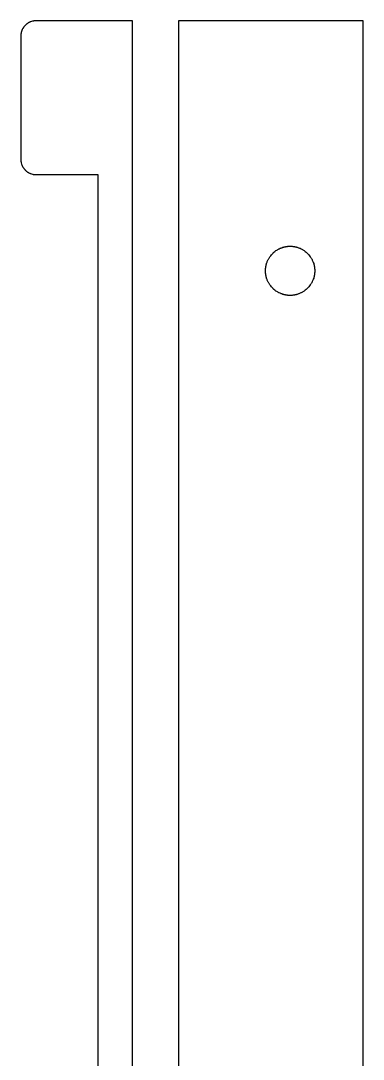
# Model space of a CAD drawing. Header units: metres. Extents: x -5 to 106, y 0 to 135.
# Drawn here: x -5 to 17.2, y 67.5 to 135 of the extents above; entities that cross this region are included whole.
import ezdxf

# ---------------------------------------------------------------- set-up
doc = ezdxf.new("R2010")
doc.units = ezdxf.units.M

msp = doc.modelspace()

# ---------------------------------------------------------------- linework, layer by layer
for p, q in [((-4.24219, 134.971), (-4.30859, 134.951)), ((-4.22461, 134.975), (-4.24219, 134.971)), ((-4.20801, 134.979), (-4.22461, 134.975)), ((-4.19043, 134.981), (-4.20801, 134.979)), ((-4.17383, 134.984), (-4.19043, 134.981)), ((-4.15625, 134.987), (-4.17383, 134.984)), ((-4.13965, 134.99), (-4.15625, 134.987)), ((-4.06934, 134.998), (-4.13965, 134.99)), ((-4.05273, 134.999), (-4.06934, 134.998)), ((-4.03516, 134.999), (-4.05273, 134.999)), ((-4.01758, 135), (-4.03516, 134.999)), ((2.25, 135), (-4.01758, 135)), ((2.25, 43.25), (2.25, 135)), ((17.25, 135), (5.25, 135)), ((5.25, 135), (5.25, 43.25)), ((17.2354, 43.168), (17.25, 135)), ((-4.95117, 134.309), (-4.9707, 134.242)), ((-4.93359, 134.358), (-4.95117, 134.309)), ((-4.92676, 134.375), (-4.93359, 134.358)), ((-4.9209, 134.391), (-4.92676, 134.375)), ((-4.91309, 134.406), (-4.9209, 134.391)), ((-4.90625, 134.423), (-4.91309, 134.406)), ((-4.88281, 134.47), (-4.90625, 134.423)), ((-4.875, 134.484), (-4.88281, 134.47)), ((-4.86621, 134.5), (-4.875, 134.484)), ((-4.85742, 134.515), (-4.86621, 134.5)), ((-4.84766, 134.53), (-4.85742, 134.515)), ((-4.83887, 134.545), (-4.84766, 134.53)), ((-4.8291, 134.56), (-4.83887, 134.545)), ((-4.81934, 134.573), (-4.8291, 134.56)), ((-4.80859, 134.588), (-4.81934, 134.573)), ((-4.79883, 134.602), (-4.80859, 134.588)), ((-4.77734, 134.629), (-4.79883, 134.602)), ((-4.76562, 134.643), (-4.77734, 134.629)), ((-4.75488, 134.656), (-4.76562, 134.643)), ((-4.71973, 134.694), (-4.75488, 134.656)), ((-4.69434, 134.72), (-4.71973, 134.694)), ((-4.65625, 134.755), (-4.69434, 134.72)), ((-4.64258, 134.766), (-4.65625, 134.755)), ((-4.62891, 134.777), (-4.64258, 134.766)), ((-4.60156, 134.799), (-4.62891, 134.777)), ((-4.58789, 134.809), (-4.60156, 134.799)), ((-4.57324, 134.819), (-4.58789, 134.809)), ((-4.55957, 134.829), (-4.57324, 134.819)), ((-4.54492, 134.839), (-4.55957, 134.829)), ((-4.53027, 134.848), (-4.54492, 134.839)), ((-4.51465, 134.857), (-4.53027, 134.848)), ((-4.5, 134.866), (-4.51465, 134.857)), ((-4.48438, 134.875), (-4.5, 134.866)), ((-4.46973, 134.883), (-4.48438, 134.875)), ((-4.42285, 134.906), (-4.46973, 134.883)), ((-4.40625, 134.913), (-4.42285, 134.906)), ((-4.39062, 134.921), (-4.40625, 134.913)), ((-4.375, 134.927), (-4.39062, 134.921)), ((-4.3584, 134.934), (-4.375, 134.927)), ((-4.30859, 134.951), (-4.3584, 134.934)), ((-4.99902, 134.035), (-5, 134.018)), ((-5, 134.018), (-5, 125.982)), ((-4.99805, 134.069), (-4.99902, 134.053)), ((-4.99902, 134.053), (-4.99902, 134.035)), ((-4.99023, 134.14), (-4.99805, 134.069)), ((-4.9873, 134.156), (-4.99023, 134.14)), ((-4.98438, 134.174), (-4.9873, 134.156)), ((-4.98145, 134.19), (-4.98438, 134.174)), ((-4.97852, 134.208), (-4.98145, 134.19)), ((-4.97461, 134.225), (-4.97852, 134.208)), ((-4.9707, 134.242), (-4.97461, 134.225)), ((-5, 125.982), (-4.99902, 125.965)), ((-4.99902, 125.965), (-4.99902, 125.947)), ((-4.99902, 125.947), (-4.99805, 125.931)), ((-4.99805, 125.931), (-4.99023, 125.86)), ((-4.99023, 125.86), (-4.9873, 125.844)), ((-4.9873, 125.844), (-4.98438, 125.826)), ((-4.98438, 125.826), (-4.98145, 125.81)), ((-4.98145, 125.81), (-4.97852, 125.792)), ((-4.97852, 125.792), (-4.97461, 125.775)), ((-4.97461, 125.775), (-4.9707, 125.758)), ((-4.9707, 125.758), (-4.95117, 125.691)), ((-4.95117, 125.691), (-4.93359, 125.642)), ((-4.93359, 125.642), (-4.92676, 125.625)), ((-4.92676, 125.625), (-4.9209, 125.609)), ((-4.9209, 125.609), (-4.91309, 125.594)), ((-4.91309, 125.594), (-4.90625, 125.577)), ((-4.90625, 125.577), (-4.88281, 125.53)), ((-4.88281, 125.53), (-4.875, 125.516)), ((-4.875, 125.516), (-4.86621, 125.5)), ((-4.86621, 125.5), (-4.85742, 125.485)), ((-4.85742, 125.485), (-4.84766, 125.47)), ((-4.84766, 125.47), (-4.83887, 125.455)), ((-4.83887, 125.455), (-4.8291, 125.44)), ((-4.8291, 125.44), (-4.81934, 125.427)), ((-4.81934, 125.427), (-4.80859, 125.412)), ((-4.80859, 125.412), (-4.79883, 125.398)), ((-4.79883, 125.398), (-4.77734, 125.371)), ((-4.77734, 125.371), (-4.76562, 125.357)), ((-4.76562, 125.357), (-4.75488, 125.344)), ((-4.75488, 125.344), (-4.71973, 125.306)), ((-4.71973, 125.306), (-4.69434, 125.28)), ((-4.69434, 125.28), (-4.65625, 125.245)), ((-4.65625, 125.245), (-4.64258, 125.234)), ((-4.64258, 125.234), (-4.62891, 125.223)), ((-4.62891, 125.223), (-4.60156, 125.201)), ((-4.60156, 125.201), (-4.58789, 125.191)), ((-4.58789, 125.191), (-4.57324, 125.181)), ((-4.57324, 125.181), (-4.55957, 125.171)), ((-4.55957, 125.171), (-4.54492, 125.161)), ((-4.54492, 125.161), (-4.53027, 125.152)), ((-4.53027, 125.152), (-4.51465, 125.143)), ((-4.51465, 125.143), (-4.5, 125.134)), ((-4.5, 125.134), (-4.48438, 125.125)), ((-4.48438, 125.125), (-4.46973, 125.117)), ((-4.46973, 125.117), (-4.42285, 125.094)), ((-4.42285, 125.094), (-4.40625, 125.087)), ((-4.40625, 125.087), (-4.39062, 125.079)), ((-4.39062, 125.079), (-4.375, 125.073)), ((-4.375, 125.073), (-4.3584, 125.066)), ((-4.3584, 125.066), (-4.30859, 125.049)), ((-4.30859, 125.049), (-4.24219, 125.029)), ((-4.24219, 125.029), (-4.22461, 125.025)), ((-4.22461, 125.025), (-4.20801, 125.021)), ((-4.20801, 125.021), (-4.19043, 125.019)), ((-4.19043, 125.019), (-4.17383, 125.016)), ((-4.17383, 125.016), (-4.15625, 125.013)), ((-4.15625, 125.013), (-4.13965, 125.01)), ((-4.13965, 125.01), (-4.06934, 125.002)), ((-4.06934, 125.002), (-4.05273, 125.001)), ((-4.05273, 125.001), (-4.03516, 125.001)), ((-4.03516, 125.001), (-4.01758, 125)), ((-4.01758, 125), (0, 125)), ((0, 125), (0, 65)), ((11.6758, 120.121), (11.7002, 120.136)), ((11.7002, 120.136), (11.749, 120.163)), ((11.749, 120.163), (11.7734, 120.176)), ((11.7734, 120.176), (11.7988, 120.188)), ((11.7988, 120.188), (11.8496, 120.212)), ((11.8496, 120.212), (11.9004, 120.233)), ((11.9004, 120.233), (11.9268, 120.244)), ((11.9268, 120.244), (11.9531, 120.254)), ((11.9531, 120.254), (12.0322, 120.28)), ((12.0322, 120.28), (12.0586, 120.288)), ((12.0586, 120.288), (12.0859, 120.296)), ((12.0859, 120.296), (12.1133, 120.303)), ((12.1133, 120.303), (12.1396, 120.309)), ((12.1396, 120.309), (12.167, 120.315)), ((12.167, 120.315), (12.1943, 120.32)), ((12.1943, 120.32), (12.2217, 120.326)), ((12.2217, 120.326), (12.25, 120.33)), ((12.25, 120.33), (12.3047, 120.338)), ((12.3047, 120.338), (12.333, 120.341)), ((12.333, 120.341), (12.3604, 120.344)), ((12.3604, 120.344), (12.3887, 120.346)), ((12.3887, 120.346), (12.416, 120.348)), ((12.416, 120.348), (12.4717, 120.35)), ((12.4717, 120.35), (12.5283, 120.35)), ((12.5283, 120.35), (12.584, 120.348)), ((12.584, 120.348), (12.6113, 120.346)), ((12.6113, 120.346), (12.6396, 120.344)), ((12.6396, 120.344), (12.667, 120.341)), ((12.667, 120.341), (12.6953, 120.338)), ((12.6953, 120.338), (12.75, 120.33)), ((12.75, 120.33), (12.7783, 120.326)), ((12.7783, 120.326), (12.8057, 120.32)), ((12.8057, 120.32), (12.833, 120.315)), ((12.833, 120.315), (12.8604, 120.309)), ((12.8604, 120.309), (12.8867, 120.303)), ((12.8867, 120.303), (12.9141, 120.296)), ((12.9141, 120.296), (12.9414, 120.288)), ((12.9414, 120.288), (12.9678, 120.28)), ((12.9678, 120.28), (13.0469, 120.254)), ((13.0469, 120.254), (13.0732, 120.244)), ((13.0732, 120.244), (13.0996, 120.233)), ((13.0996, 120.233), (13.1504, 120.212)), ((13.1504, 120.212), (13.2012, 120.188)), ((13.2012, 120.188), (13.2266, 120.176)), ((13.2266, 120.176), (13.251, 120.163)), ((13.251, 120.163), (13.2998, 120.136)), ((13.2998, 120.136), (13.3242, 120.121)), ((11.0381, 119.4), (11.0615, 119.451)), ((11.0615, 119.451), (11.0742, 119.477)), ((11.0742, 119.477), (11.0869, 119.501)), ((11.0869, 119.501), (11.1143, 119.55)), ((11.1143, 119.55), (11.1289, 119.574)), ((11.1289, 119.574), (11.1582, 119.621)), ((11.1582, 119.621), (11.1895, 119.668)), ((11.1895, 119.668), (11.2393, 119.735)), ((11.2393, 119.735), (11.292, 119.8)), ((11.292, 119.8), (11.3105, 119.82)), ((11.3105, 119.82), (11.3301, 119.841)), ((11.3301, 119.841), (11.3486, 119.861)), ((11.3486, 119.861), (11.3682, 119.882)), ((11.3682, 119.882), (11.3887, 119.901)), ((11.3887, 119.901), (11.4092, 119.92)), ((11.4092, 119.92), (11.4297, 119.939)), ((11.4297, 119.939), (11.4502, 119.958)), ((11.4502, 119.958), (11.5146, 120.011)), ((11.5146, 120.011), (11.582, 120.061)), ((11.582, 120.061), (11.6289, 120.092)), ((11.6289, 120.092), (11.6758, 120.121)), ((13.3242, 120.121), (13.3711, 120.092)), ((13.3711, 120.092), (13.418, 120.061)), ((13.418, 120.061), (13.4854, 120.011)), ((13.4854, 120.011), (13.5498, 119.958)), ((13.5498, 119.958), (13.5703, 119.939)), ((13.5703, 119.939), (13.5908, 119.92)), ((13.5908, 119.92), (13.6113, 119.901)), ((13.6113, 119.901), (13.6318, 119.882)), ((13.6318, 119.882), (13.6514, 119.861)), ((13.6514, 119.861), (13.6699, 119.841)), ((13.6699, 119.841), (13.6895, 119.82)), ((13.6895, 119.82), (13.708, 119.8)), ((13.708, 119.8), (13.7607, 119.735)), ((13.7607, 119.735), (13.8105, 119.668)), ((13.8105, 119.668), (13.8418, 119.621)), ((13.8418, 119.621), (13.8711, 119.574)), ((13.8711, 119.574), (13.8857, 119.55)), ((13.8857, 119.55), (13.9131, 119.501)), ((13.9131, 119.501), (13.9258, 119.477)), ((13.9258, 119.477), (13.9385, 119.451)), ((13.9385, 119.451), (13.9619, 119.4)), ((10.9004, 118.778), (10.9023, 118.834)), ((10.9004, 118.722), (10.9004, 118.778)), ((10.9023, 118.834), (10.9043, 118.861)), ((10.9043, 118.861), (10.9062, 118.89)), ((10.9062, 118.89), (10.9092, 118.917)), ((10.9092, 118.917), (10.9121, 118.945)), ((10.9121, 118.945), (10.9199, 119)), ((10.9199, 119), (10.9238, 119.028)), ((10.9238, 119.028), (10.9297, 119.056)), ((10.9297, 119.056), (10.9346, 119.083)), ((10.9346, 119.083), (10.9414, 119.11)), ((10.9414, 119.11), (10.9473, 119.137)), ((10.9473, 119.137), (10.9541, 119.164)), ((10.9541, 119.164), (10.9619, 119.191)), ((10.9619, 119.191), (10.9697, 119.218)), ((10.9697, 119.218), (10.9961, 119.297)), ((10.9961, 119.297), (11.0059, 119.323)), ((11.0059, 119.323), (11.0166, 119.35)), ((11.0166, 119.35), (11.0381, 119.4)), ((13.9619, 119.4), (13.9834, 119.35)), ((13.9834, 119.35), (13.9941, 119.323)), ((13.9941, 119.323), (14.0039, 119.297)), ((14.0039, 119.297), (14.0303, 119.218)), ((14.0303, 119.218), (14.0381, 119.191)), ((14.0381, 119.191), (14.0459, 119.164)), ((14.0459, 119.164), (14.0527, 119.137)), ((14.0527, 119.137), (14.0586, 119.11)), ((14.0586, 119.11), (14.0654, 119.083)), ((14.0654, 119.083), (14.0703, 119.056)), ((14.0703, 119.056), (14.0762, 119.028)), ((14.0762, 119.028), (14.0801, 119)), ((14.0801, 119), (14.0879, 118.945)), ((14.0879, 118.945), (14.0908, 118.917)), ((14.0908, 118.917), (14.0938, 118.89)), ((14.0938, 118.89), (14.0957, 118.861)), ((14.0957, 118.861), (14.0977, 118.834)), ((14.0977, 118.834), (14.0996, 118.778)), ((14.0996, 118.778), (14.0996, 118.722)), ((10.9023, 118.666), (10.9004, 118.722)), ((10.9043, 118.639), (10.9023, 118.666)), ((10.9062, 118.61), (10.9043, 118.639)), ((10.9092, 118.583), (10.9062, 118.61)), ((10.9121, 118.555), (10.9092, 118.583)), ((10.9199, 118.5), (10.9121, 118.555)), ((10.9238, 118.472), (10.9199, 118.5)), ((10.9297, 118.444), (10.9238, 118.472)), ((10.9346, 118.417), (10.9297, 118.444)), ((10.9414, 118.39), (10.9346, 118.417)), ((10.9473, 118.363), (10.9414, 118.39)), ((10.9541, 118.336), (10.9473, 118.363)), ((10.9619, 118.309), (10.9541, 118.336)), ((10.9697, 118.282), (10.9619, 118.309)), ((10.9961, 118.203), (10.9697, 118.282)), ((11.0059, 118.177), (10.9961, 118.203)), ((11.0166, 118.15), (11.0059, 118.177)), ((11.0381, 118.1), (11.0166, 118.15)), ((11.0615, 118.049), (11.0381, 118.1)), ((13.9619, 118.1), (13.9385, 118.049)), ((13.9834, 118.15), (13.9619, 118.1)), ((13.9941, 118.177), (13.9834, 118.15)), ((14.0039, 118.203), (13.9941, 118.177)), ((14.0303, 118.282), (14.0039, 118.203)), ((14.0381, 118.309), (14.0303, 118.282)), ((14.0459, 118.336), (14.0381, 118.309)), ((14.0527, 118.363), (14.0459, 118.336)), ((14.0586, 118.39), (14.0527, 118.363)), ((14.0654, 118.417), (14.0586, 118.39)), ((14.0703, 118.444), (14.0654, 118.417)), ((14.0762, 118.472), (14.0703, 118.444)), ((14.0801, 118.5), (14.0762, 118.472)), ((14.0879, 118.555), (14.0801, 118.5)), ((14.0908, 118.583), (14.0879, 118.555)), ((14.0938, 118.61), (14.0908, 118.583)), ((14.0957, 118.639), (14.0938, 118.61)), ((14.0977, 118.666), (14.0957, 118.639)), ((14.0996, 118.722), (14.0977, 118.666)), ((11.0742, 118.023), (11.0615, 118.049)), ((11.0869, 117.999), (11.0742, 118.023)), ((11.1143, 117.95), (11.0869, 117.999)), ((11.1289, 117.926), (11.1143, 117.95)), ((11.1582, 117.879), (11.1289, 117.926)), ((11.1895, 117.832), (11.1582, 117.879)), ((11.2393, 117.765), (11.1895, 117.832)), ((11.292, 117.7), (11.2393, 117.765)), ((11.3105, 117.68), (11.292, 117.7)), ((11.3301, 117.659), (11.3105, 117.68)), ((11.3486, 117.639), (11.3301, 117.659)), ((11.3682, 117.618), (11.3486, 117.639)), ((11.3887, 117.599), (11.3682, 117.618)), ((11.4092, 117.58), (11.3887, 117.599)), ((11.4297, 117.561), (11.4092, 117.58)), ((11.4502, 117.542), (11.4297, 117.561)), ((11.5146, 117.489), (11.4502, 117.542)), ((11.582, 117.439), (11.5146, 117.489)), ((11.6289, 117.408), (11.582, 117.439)), ((13.418, 117.439), (13.3711, 117.408)), ((13.4854, 117.489), (13.418, 117.439)), ((13.5498, 117.542), (13.4854, 117.489)), ((13.5703, 117.561), (13.5498, 117.542)), ((13.5908, 117.58), (13.5703, 117.561)), ((13.6113, 117.599), (13.5908, 117.58)), ((13.6318, 117.618), (13.6113, 117.599)), ((13.6514, 117.639), (13.6318, 117.618)), ((13.6699, 117.659), (13.6514, 117.639)), ((13.6895, 117.68), (13.6699, 117.659)), ((13.708, 117.7), (13.6895, 117.68)), ((13.7607, 117.765), (13.708, 117.7)), ((13.8105, 117.832), (13.7607, 117.765)), ((13.8418, 117.879), (13.8105, 117.832)), ((13.8711, 117.926), (13.8418, 117.879)), ((13.8857, 117.95), (13.8711, 117.926)), ((13.9131, 117.999), (13.8857, 117.95)), ((13.9258, 118.023), (13.9131, 117.999)), ((13.9385, 118.049), (13.9258, 118.023)), ((11.6758, 117.379), (11.6289, 117.408)), ((11.7002, 117.364), (11.6758, 117.379)), ((11.749, 117.337), (11.7002, 117.364)), ((11.7734, 117.324), (11.749, 117.337)), ((11.7988, 117.312), (11.7734, 117.324)), ((11.8496, 117.288), (11.7988, 117.312)), ((11.9004, 117.267), (11.8496, 117.288)), ((11.9268, 117.256), (11.9004, 117.267)), ((11.9531, 117.246), (11.9268, 117.256)), ((12.0322, 117.22), (11.9531, 117.246)), ((12.0586, 117.212), (12.0322, 117.22)), ((12.0859, 117.204), (12.0586, 117.212)), ((12.1133, 117.197), (12.0859, 117.204)), ((12.1396, 117.191), (12.1133, 117.197)), ((12.167, 117.185), (12.1396, 117.191)), ((12.1943, 117.18), (12.167, 117.185)), ((12.2217, 117.174), (12.1943, 117.18)), ((12.25, 117.17), (12.2217, 117.174)), ((12.3047, 117.162), (12.25, 117.17)), ((12.333, 117.159), (12.3047, 117.162)), ((12.3604, 117.156), (12.333, 117.159)), ((12.3887, 117.154), (12.3604, 117.156)), ((12.416, 117.152), (12.3887, 117.154)), ((12.4717, 117.15), (12.416, 117.152)), ((12.5283, 117.15), (12.4717, 117.15)), ((12.584, 117.152), (12.5283, 117.15)), ((12.6113, 117.154), (12.584, 117.152)), ((12.6396, 117.156), (12.6113, 117.154)), ((12.667, 117.159), (12.6396, 117.156)), ((12.6953, 117.162), (12.667, 117.159)), ((12.75, 117.17), (12.6953, 117.162)), ((12.7783, 117.174), (12.75, 117.17)), ((12.8057, 117.18), (12.7783, 117.174)), ((12.833, 117.185), (12.8057, 117.18)), ((12.8604, 117.191), (12.833, 117.185)), ((12.8867, 117.197), (12.8604, 117.191)), ((12.9141, 117.204), (12.8867, 117.197)), ((12.9414, 117.212), (12.9141, 117.204)), ((12.9678, 117.22), (12.9414, 117.212)), ((13.0469, 117.246), (12.9678, 117.22)), ((13.0732, 117.256), (13.0469, 117.246)), ((13.0996, 117.267), (13.0732, 117.256)), ((13.1504, 117.288), (13.0996, 117.267)), ((13.2012, 117.312), (13.1504, 117.288)), ((13.2266, 117.324), (13.2012, 117.312)), ((13.251, 117.337), (13.2266, 117.324)), ((13.2998, 117.364), (13.251, 117.337)), ((13.3242, 117.379), (13.2998, 117.364)), ((13.3711, 117.408), (13.3242, 117.379))]:
    msp.add_line(p, q)

doc.saveas('drawing.dxf')
